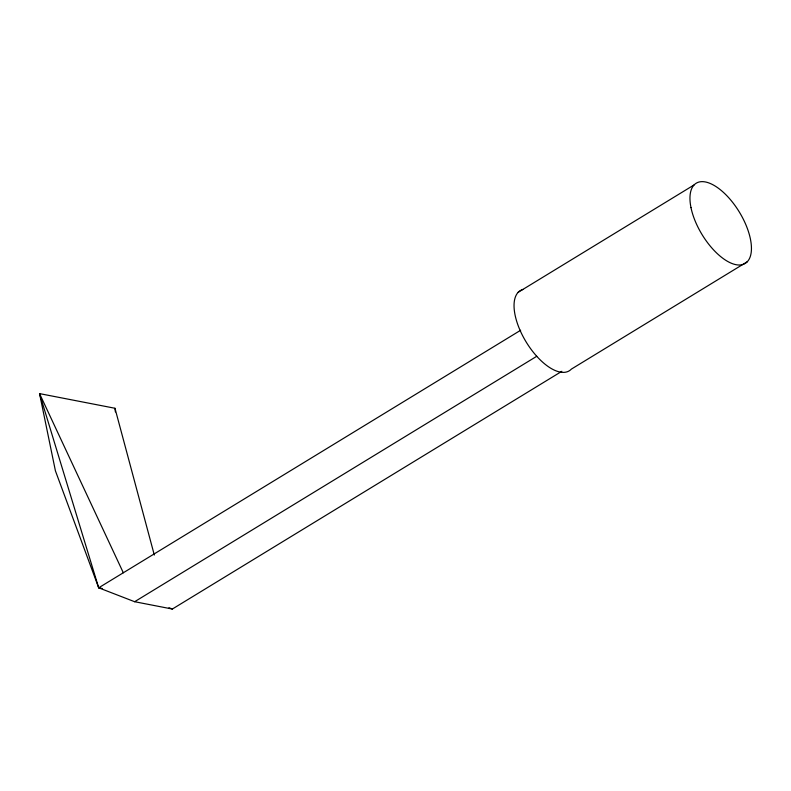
<?xml version="1.0" encoding="UTF-8"?>
<svg xmlns="http://www.w3.org/2000/svg" width="791" height="791" viewBox="0 0 791 791"><rect width="100%" height="100%" fill="white"/><g stroke="black" fill="none" stroke-linecap="round" stroke-linejoin="round"><path stroke-width="1.19" d="M518.204 292.284L694.122 184.906M154.314 555.035L114.972 408.265L39.55 393.611L55.41 470.813L98.687 587.802L520.656 330.252M123.317 572.773L39.55 393.611L98.687 587.802L134.638 601.714L536.743 356.286M134.638 601.714L172.349 609.04L561.828 371.315M747.287 261.732L571.369 369.11A46.995 21.782 58.6 0 1 526.005 341.742A46.995 21.782 58.6 0 1 523.098 289.407M98.687 587.802L102.217 588.494M168.977 607.735L172.349 609.04M114.972 408.265L115.387 411.933M690.988 207.618A46.995 21.782 58.6 0 0 742.383 264.619A46.995 21.782 58.6 0 0 728.738 197.74A46.995 21.782 58.6 0 0 690.988 207.618"/></g></svg>
